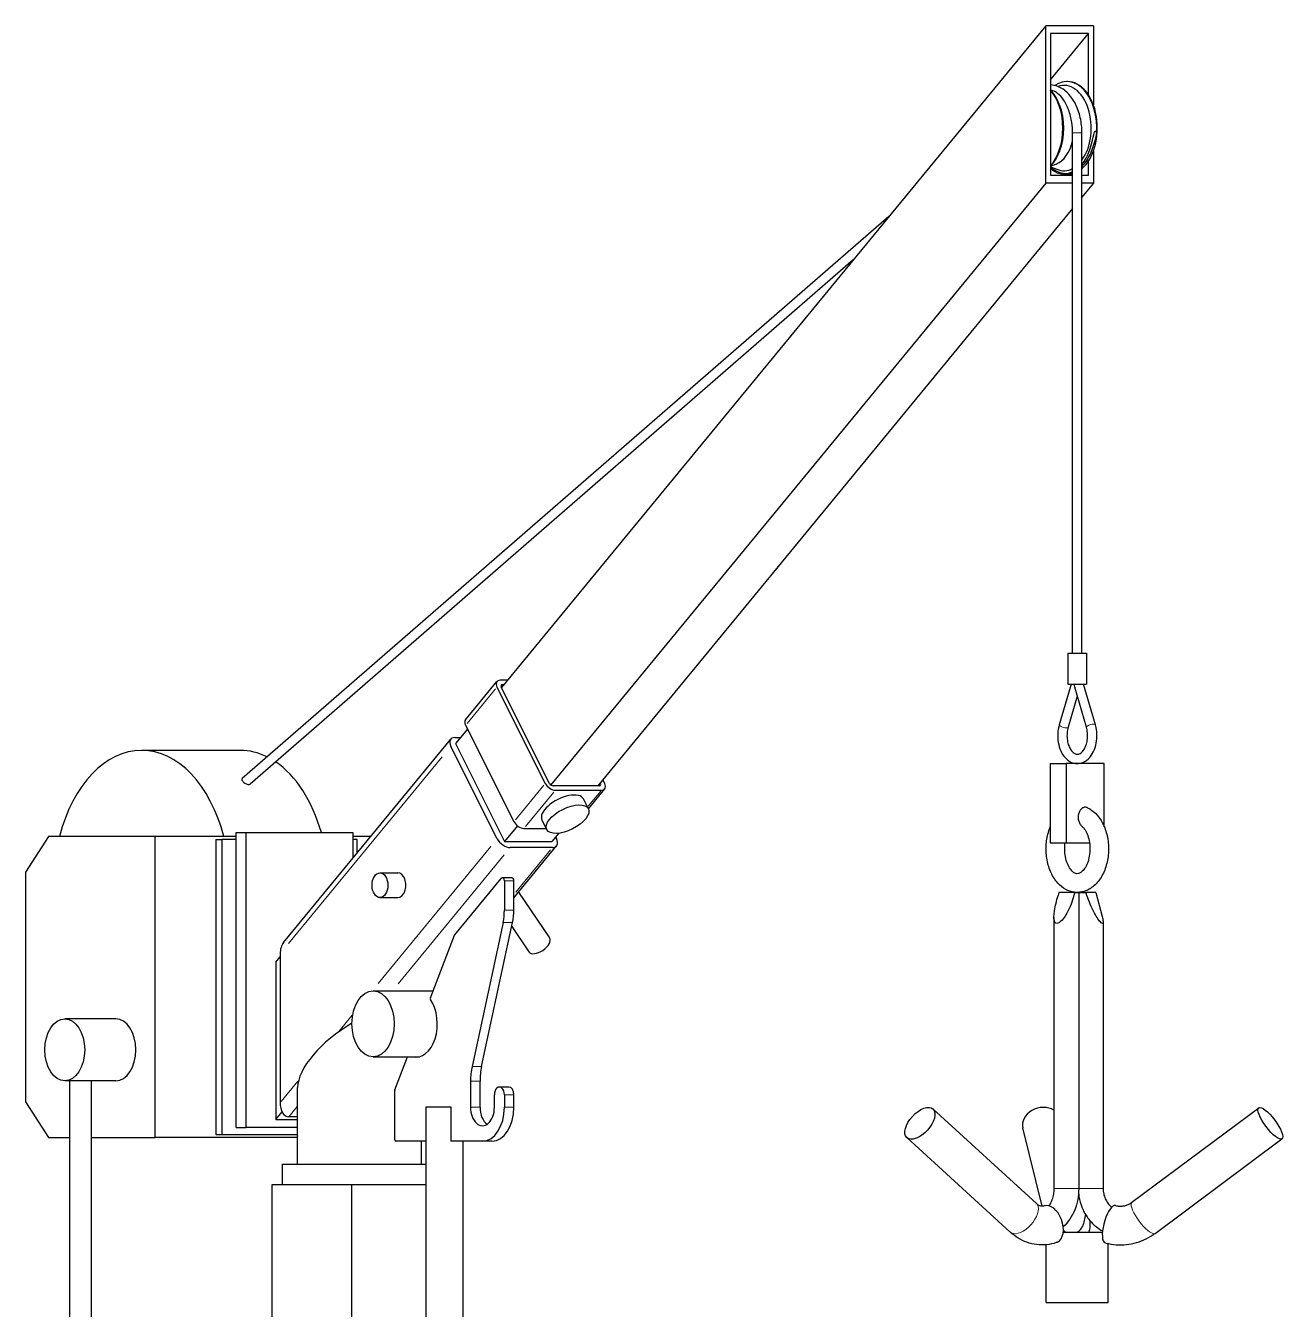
# Model space of a CAD drawing. Header units: millimetres. Extents: x 0 to 89100, y 0 to 63000.
# Drawn here: x 37377 to 38189, y 55187 to 56014 of the extents above; entities that cross this region are included whole.
import ezdxf

# ---------------------------------------------------------------- set-up
doc = ezdxf.new("R2010")
doc.units = ezdxf.units.MM
doc.header["$LTSCALE"] = 150
doc.layers.add('Visible', color=7, linetype='Continuous', lineweight=25)
doc.layers.add('Visible Narrow', color=7, linetype='Continuous', lineweight=18)

msp = doc.modelspace()

# ---------------------------------------------------------------- linework, layer by layer
at = {"layer": 'Visible'}
for p, q in [((38035.21, 56014.01), (37684.15, 55587.3)), ((38065.85, 56014.01), (38035.21, 56014.01)), ((38035.21, 55912.49), (38035.21, 56014.01)), ((38065.85, 56014.01), (38065.85, 55962.88)), ((38038.28, 55979.14), (38062.79, 56008.93)), ((38038.28, 56008.93), (38038.28, 55917.56)), ((38062.79, 56008.93), (38038.28, 56008.93)), ((38062.79, 55969.15), (38062.79, 56008.93)), ((38039.79, 55972.1), (38038.28, 55972.72)), ((38049.11, 55978.01), (38048.72, 55978.01)), ((38044.02, 55962.97), (38043.45, 55964.33)), ((38052.49, 55609.54), (38052.49, 55944.84)), ((38058.49, 55609.54), (38058.49, 55944.84)), ((38044.02, 55933.05), (38043.45, 55931.69)), ((38065.85, 55933.14), (38065.85, 55912.49)), ((38041.94, 55924.81), (38038.28, 55923.3)), ((38038.28, 55923.07), (38042.29, 55921.42)), ((38062.79, 55917.56), (38062.79, 55926.87)), ((38038.28, 55917.56), (38052.49, 55917.56)), ((38049.11, 55918.01), (38047.75, 55918.01)), ((38058.49, 55917.56), (38062.79, 55917.56)), ((38035.21, 55912.49), (37716.03, 55524.53)), ((38052.49, 55912.49), (38035.21, 55912.49)), ((38065.85, 55912.49), (38058.49, 55912.49)), ((38065.85, 55912.49), (38058.49, 55903.54)), ((37933.96, 55890.94), (37516.97, 55528.68)), ((38052.49, 55896.24), (37746.21, 55523.97)), ((37911.03, 55863.07), (37522.07, 55525.16)), ((38049.49, 55609.54), (38061.49, 55609.54)), ((38049.49, 55609.54), (38049.49, 55589.54)), ((38061.49, 55609.54), (38061.49, 55589.54)), ((37660.93, 55566.57), (37681.19, 55591.2)), ((37688.06, 55592.05), (37683.3, 55592.05)), ((37681.22, 55587.64), (37712.41, 55525.55)), ((37715.17, 55525.55), (37683.98, 55587.64)), ((37684.72, 55589.22), (37685.72, 55589.22)), ((38051.49, 55589.54), (38043.84, 55563.39)), ((38049.49, 55589.54), (38061.49, 55589.54)), ((38061.39, 55561.7), (38053.8, 55587.63)), ((38067.15, 55563.39), (38059.49, 55589.54)), ((38055.49, 55581.86), (38049.59, 55561.7)), ((37662.18, 55560.6), (37654.42, 55551.17)), ((37660.96, 55563.01), (37692.15, 55500.92)), ((37543.65, 55423.02), (37651.42, 55554.01)), ((37681.38, 55489.87), (37651.46, 55549.44)), ((37654.13, 55555.11), (37657.67, 55555.11)), ((37654.42, 55551.17), (37686.08, 55488.13)), ((37515.68, 55546.83), (37452.1, 55546.83)), ((38038.09, 55538.32), (38048.38, 55538.32)), ((38038.09, 55538.32), (38038.09, 55487.33)), ((38072.89, 55538.32), (38048.38, 55538.32)), ((38048.38, 55538.32), (38048.38, 55487.33)), ((38072.89, 55497.62), (38072.89, 55538.32)), ((37747.78, 55525.88), (37747.95, 55525.55)), ((37750.71, 55525.55), (37749.5, 55527.96)), ((37747.21, 55523.97), (37717.49, 55523.97)), ((37718.91, 55521.13), (37748.64, 55521.13)), ((37740.23, 55509.21), (37750.74, 55521.99)), ((37740.21, 55509.25), (37737.05, 55515.55)), ((37713.41, 55495.78), (37710.24, 55502.09)), ((37392.09, 55491.33), (37377.31, 55468.33)), ((37460.87, 55491.33), (37392.09, 55491.33)), ((37512.99, 55491.33), (37460.87, 55491.33)), ((37460.87, 55297.33), (37460.87, 55491.33)), ((37512.99, 55493.83), (37519.42, 55493.83)), ((37512.99, 55489.33), (37512.99, 55493.83)), ((37519.42, 55493.83), (37588.36, 55493.83)), ((37519.42, 55303.83), (37519.42, 55493.83)), ((37588.36, 55493.83), (37588.36, 55477.37)), ((37599.85, 55491.33), (37588.36, 55491.33)), ((37694.39, 55498.23), (37686.08, 55488.13)), ((37698.65, 55496.51), (37713.04, 55496.51)), ((37721.05, 55493.39), (37716.73, 55488.13)), ((37719.1, 55491.02), (37719.68, 55489.87)), ((37499.94, 55489.33), (37499.94, 55299.33)), ((37499.94, 55489.33), (37503.8, 55489.33)), ((37508.39, 55489.33), (37503.8, 55489.33)), ((37503.8, 55489.33), (37503.8, 55299.33)), ((37512.99, 55489.33), (37508.39, 55489.33)), ((37512.99, 55303.83), (37512.99, 55489.33)), ((37591.13, 55489.33), (37588.36, 55489.33)), ((37591.13, 55480.73), (37591.13, 55489.33)), ((37686.08, 55488.13), (37716.73, 55488.13)), ((37717.02, 55484.19), (37689.75, 55484.19)), ((37692.17, 55451.79), (37719.73, 55485.29)), ((38038.09, 55487.33), (38048.38, 55487.33)), ((38048.38, 55487.33), (38063.34, 55487.33)), ((37377.31, 55468.33), (37377.31, 55320.33)), ((37605.8, 55467.93), (37617.29, 55467.93)), ((37654.05, 55427.95), (37683.96, 55464.31)), ((37690.88, 55464.73), (37684.75, 55464.73)), ((37686.04, 55462.73), (37686.04, 55443.91)), ((37692.17, 55443.91), (37692.17, 55462.73)), ((37605.8, 55451.93), (37617.29, 55451.93)), ((37695.14, 55455.4), (37715.1, 55425.97)), ((38043.61, 55455.33), (38043.05, 55453.24)), ((38053.89, 55455.33), (38043.61, 55455.33)), ((38053.89, 55455.33), (38056.41, 55455.33)), ((38056.41, 55455.33), (38061.02, 55455.33)), ((38056.41, 55455.33), (38056.41, 55264.33)), ((38067.37, 55455.33), (38061.02, 55455.33)), ((38067.37, 55455.33), (38071.52, 55439.84)), ((37685.2, 55435.96), (37665.18, 55343.12)), ((37671.31, 55343.12), (37691.33, 55435.96)), ((37690.77, 55433.34), (37701.86, 55416.99)), ((38040.41, 55439.19), (38040.41, 55264.33)), ((38072.17, 55436.3), (38072.17, 55264.33)), ((37638.34, 55387.42), (37653.89, 55427.68)), ((37538.57, 55410.35), (37541.39, 55413.79)), ((37538.57, 55410.35), (37538.57, 55308.83)), ((37541.39, 55415.65), (37541.39, 55319.71)), ((37601.38, 55391.75), (37640.02, 55391.75)), ((37435.48, 55373.83), (37402.54, 55373.83)), ((37601.38, 55349.35), (37631.26, 55349.35)), ((37615.42, 55328.07), (37623.64, 55349.35)), ((37407.14, 55333.83), (37402.54, 55333.83)), ((37405.5, 55333.83), (37405.5, 55147.17)), ((37419.5, 55333.83), (37407.14, 55333.83)), ((37419.5, 55333.83), (37419.5, 55147.17)), ((37435.48, 55333.83), (37419.5, 55333.83)), ((37552.68, 55280.02), (37552.68, 55329.55)), ((37615.33, 55295.83), (37615.33, 55327.56)), ((37664.18, 55333.58), (37664.18, 55316.83)), ((37670.31, 55316.83), (37670.31, 55333.58)), ((37688.95, 55329.83), (37682.82, 55329.83)), ((37377.31, 55320.33), (37392.09, 55297.33)), ((37679.61, 55316.83), (37679.61, 55324.83)), ((37686.04, 55324.83), (37686.04, 55316.83)), ((37692.17, 55316.83), (37692.17, 55324.83)), ((37538.57, 55308.83), (37542.68, 55313.84)), ((37552.68, 55310.58), (37546.91, 55310.58)), ((37635.32, 55317.02), (37651.53, 55317.02)), ((37635.32, 55317.02), (37635.32, 55147.17)), ((37651.53, 55317.02), (37651.53, 55294.83)), ((38029.12, 55254.72), (37962.43, 55315.67)), ((38090.71, 55255.51), (38172.52, 55316.47)), ((37512.99, 55303.83), (37519.42, 55303.83)), ((37552.68, 55303.83), (37519.42, 55303.83)), ((37538.57, 55308.83), (37552.68, 55308.83)), ((38032.86, 55253.02), (38020.35, 55303.44)), ((37392.09, 55297.33), (37405.5, 55297.33)), ((37419.5, 55297.33), (37460.87, 55297.33)), ((37552.68, 55297.33), (37460.87, 55297.33)), ((37499.94, 55299.33), (37503.8, 55299.33)), ((37503.8, 55299.33), (37552.68, 55299.33)), ((37635.32, 55294.83), (37615.97, 55294.83)), ((37632.68, 55280.02), (37632.68, 55294.83)), ((37671.9, 55294.83), (37651.53, 55294.83)), ((37659.32, 55294.83), (37659.32, 55147.17)), ((37678.02, 55294.83), (37671.9, 55294.83)), ((38012.26, 55236.26), (37945.57, 55297.22)), ((38105.65, 55235.47), (38187.45, 55296.42)), ((37542.68, 55280.02), (37635.32, 55280.02)), ((37542.68, 55280.02), (37542.68, 55267.02)), ((37536.33, 55147.17), (37536.33, 55267.02)), ((37536.33, 55267.02), (37542.76, 55267.02)), ((37542.76, 55267.02), (37581.32, 55267.02)), ((37581.32, 55267.02), (37587.75, 55267.02)), ((37587.75, 55267.02), (37595.41, 55267.02)), ((37587.75, 55147.17), (37587.75, 55267.02)), ((37595.41, 55267.02), (37635.32, 55267.02)), ((38071.67, 55236.03), (38046.38, 55236.03)), ((38035.49, 55191.03), (38035.49, 55228.15)), ((38075.49, 55191.03), (38075.49, 55228.87)), ((38035.49, 55191.03), (38075.49, 55191.03))]:
    msp.add_line(p, q, dxfattribs=at)
for centre, major_axis, ratio, start_param, end_param in [((38048.72, 55948.01), (0, 30), 0.642788, 4.600114, 6.700558), ((38027.27, 55948.01), (0, 30), 0.642788, 3.748855, 5.675923), ((38026.89, 55948.01), (0, 30), 0.642788, 3.773251, 5.651527), ((38046.81, 55948.01), (0, 27.5), 0.642788, 3.863652, 6.507238), ((38049.11, 55948.01), (0, 30), 0.642788, 3.649877, 6.283185), ((38029.19, 55948.01), (0, 27.5), 0.642788, 4.137219, 5.287559), ((38038, 55948.01), (0, -24), 0.642788, 0.258239, 1.220979), ((38046.81, 55948.01), (0, -27.5), 0.642788, 6.024947, 6.6105), ((38049.11, 55948.01), (0, -30), 0.642788, 0, 0.176448), ((37685.51, 55587.64), (-4.32, 3.56), 0.603651, 5.650187, 7.220983), ((37685.51, 55587.64), (-1.54, 1.27), 0.603651, 5.650187, 7.220983), ((38055.49, 55592.54), (0, 7.24), 0.317306, 1.997875, 2.315583), ((37665.25, 55563.01), (-4.32, 3.56), 0.603651, 0, 0.937798), ((37656.98, 55549.44), (-5.56, 4.57), 0.603651, 5.650187, 7.220983), ((37452.1, 55457.83), (0, 89), 0.642788, 5.098301, 7.468069), ((37515.68, 55457.83), (0, 89), 0.642788, 5.97487, 6.283185), ((37515.68, 55457.83), (0, -89), 0.642788, 1.987222, 2.731109), ((37716.7, 55525.55), (4.32, -3.56), 0.603651, 4.079391, 5.650187), ((37716.7, 55525.55), (-1.54, 1.27), 0.603651, 0.937798, 2.508595), ((37746.42, 55525.55), (1.54, -1.27), 0.603651, 5.650187, 7.220983), ((37746.42, 55525.55), (4.32, -3.56), 0.603651, 5.650187, 7.220983), ((37723.64, 55508.82), (13.4, 6.73), 0.471624, 0, 3.141593), ((37696.44, 55500.92), (4.32, -3.56), 0.603651, 4.079391, 5.650187), ((37686.9, 55489.87), (-5.56, 4.57), 0.603651, 0.937798, 2.508595), ((37714.17, 55489.87), (5.56, -4.57), 0.603651, 5.650187, 7.220983), ((37617.29, 55459.93), (0, -8), 0.642788, 0, 3.141593), ((37684.75, 55462.73), (0, 2), 0.642788, 4.712389, 6.94641), ((37690.88, 55462.73), (0, 2), 0.642788, 4.712389, 6.283185), ((37669.97, 55443.91), (0, -25), 0.642788, 1.247129, 1.570796), ((37676.1, 55443.91), (0, 25), 0.642788, 4.388722, 4.712389), ((37654.44, 55427.16), (0, 1), 0.642788, 0.663225, 1.029744), ((37708.48, 55421.48), (6.62, 4.49), 0.535102, 3.141593, 6.283185), ((37546.91, 55415.65), (0, -9.14), 0.603651, 3.774591, 4.712389), ((37628.96, 55370.55), (0, -21.5), 0.642788, 6.115937, 8.667385), ((37638.89, 55386.9), (0, 1), 0.642788, 1.029744, 2.3842), ((37435.48, 55353.83), (0, 20), 0.642788, 3.141593, 6.283185), ((37592.68, 55349.64), (38.26, 26.2), 0.445358, 1.398332, 2.84561), ((37683.47, 55333.58), (0, -30), 0.642788, 4.388722, 4.712389), ((37689.59, 55333.58), (0, 30), 0.642788, 1.247129, 1.570796), ((37615.97, 55327.56), (0, 1), 0.642788, 1.029744, 1.570796), ((37682.82, 55324.83), (0, 5), 0.642788, 4.712389, 7.853982), ((37688.95, 55324.83), (0, 5), 0.642788, 4.712389, 6.283185), ((37546.91, 55319.71), (0, 9.14), 0.603651, 1.570796, 3.141593), ((38032.48, 55306.45), (-12.13, -3.01), 0.806707, 3.819305, 6.283185), ((37671.9, 55316.83), (0, -12), 0.642788, 4.712389, 7.853982), ((37678.02, 55316.83), (0, 12), 0.642788, 1.570796, 2.733073), ((37671.9, 55316.83), (0, -22), 0.642788, 0, 1.570796), ((37678.02, 55316.83), (0, -22), 0.642788, 0, 1.570796), ((37615.97, 55295.83), (0, -1), 0.642788, 4.712389, 6.283185), ((38038.1, 55241.41), (4.04, -11.83), 0.621872, 0.084089, 3.141593), ((38076.82, 55241.41), (3.35, 12.04), 0.330891, 0, 2.940133), ((38051.55, 55241.41), (10.41, -6.91), 0.952763, 0.147501, 0.819688)]:
    msp.add_ellipse(centre, major_axis=major_axis, ratio=ratio, start_param=start_param, end_param=end_param, dxfattribs=at)
for centre, major_axis, ratio in [((37726.81, 55502.51), (-13.4, -6.73), 0.471624), ((37605.8, 55459.93), (0, -8), 0.642788), ((37601.38, 55370.55), (0, -21.2), 0.642788), ((37402.54, 55353.83), (0, 20), 0.642788), ((37954, 55306.45), (-8.43, -9.23), 0.526541), ((38179.99, 55306.45), (-7.47, 10.02), 0.280166)]:
    msp.add_ellipse(centre, major_axis=major_axis, ratio=ratio, dxfattribs=at)
for points, knots in [([(38058.49, 55944.84), (38058.49, 55948.15), (38058.13, 55951.47), (38056.73, 55957.79), (38055.69, 55960.79), (38052.97, 55966.17), (38051.3, 55968.56), (38047.48, 55972.38), (38045.33, 55973.85), (38041.49, 55975.37), (38039.89, 55975.73), (38038.28, 55975.82)], [1.570796, 1.570796, 1.570796, 1.570796, 1.903191, 1.903191, 2.236254, 2.236254, 2.569474, 2.569474, 2.892997, 2.892997, 3.106967, 3.106967, 3.106967, 3.106967]), ([(38052.01, 55951.03), (38051.67, 55953.21), (38051.16, 55955.98), (38049.27, 55961.65), (38048.07, 55964.13), (38045.49, 55967.87), (38044.21, 55969.25), (38041.87, 55971.06), (38040.86, 55971.65), (38039.81, 55972.09), (38039.8, 55972.09), (38039.79, 55972.1)], [0.549572, 0.549572, 0.549572, 0.549572, 0.991091, 0.991091, 1.406249, 1.406249, 1.734251, 1.734251, 1.961436, 1.961436, 1.963565, 1.963565, 1.963565, 1.963565]), ([(38052.49, 55944.84), (38052.49, 55945.26), (38052.48, 55945.67), (38052.46, 55946.51), (38052.44, 55946.92), (38052.39, 55947.75), (38052.36, 55948.17), (38052.28, 55948.99), (38052.23, 55949.4), (38052.13, 55950.22), (38052.07, 55950.63), (38052.01, 55951.03)], [1.5707963, 1.5707963, 1.5707963, 1.5707963, 1.6188103, 1.6188103, 1.6668242, 1.6668242, 1.7148381, 1.7148381, 1.762852, 1.762852, 1.8108659, 1.8108659, 1.8108659, 1.8108659]), ([(38058.49, 55924.56), (38059.48, 55925.77), (38060.39, 55927.15), (38062.26, 55930.62), (38063.59, 55933.6), (38065.54, 55941), (38065.97, 55943.56), (38066.52, 55945.3), (38066.63, 55945.58), (38066.79, 55945.83), (38066.84, 55945.89), (38066.93, 55945.97), (38066.96, 55946), (38067.03, 55946.02), (38067.06, 55946.03), (38067.13, 55946.02), (38067.16, 55946.02), (38067.22, 55945.99), (38067.26, 55945.96), (38067.36, 55945.88), (38067.41, 55945.8), (38067.6, 55945.51), (38067.71, 55945.21), (38067.81, 55944.9), (38067.85, 55944.78), (38067.88, 55944.65)], [9.898133, 9.898133, 9.898133, 9.898133, 10.479022, 10.479022, 11.228664, 11.228664, 11.764541, 11.764541, 11.900113, 11.900113, 11.945023, 11.945023, 11.971871, 11.971871, 11.99128, 11.99128, 12.01038, 12.01038, 12.037111, 12.037111, 12.090592, 12.090592, 12.255197, 12.255197, 12.34602, 12.34602, 12.34602, 12.34602]), ([(38067.88, 55944.65), (38067.36, 55942.21), (38066.65, 55938.9), (38064.18, 55931.97), (38062.71, 55928.95), (38060.18, 55925.25), (38059.36, 55924.21), (38058.49, 55923.28)], [-4.433452, -4.433452, -4.433452, -4.433452, -3.984639, -3.984639, -3.566596, -3.566596, -3.379701, -3.379701, -3.379701, -3.379701]), ([(38052.49, 55918.97), (38050.93, 55918.33), (38049.33, 55918.01), (38045.51, 55918.02), (38043.31, 55918.63), (38040.2, 55920.37), (38039.22, 55921.07), (38038.28, 55921.88)], [-2.9819333, -2.9819333, -2.9819333, -2.9819333, -2.6901081, -2.6901081, -2.293636, -2.293636, -2.1039043, -2.1039043, -2.1039043, -2.1039043]), ([(38038.41, 55923.02), (38039.88, 55921.61), (38041.47, 55920.53), (38045.34, 55918.85), (38047.62, 55918.57), (38050.75, 55919.13), (38051.63, 55919.4), (38052.49, 55919.78)], [6.680413, 6.680413, 6.680413, 6.680413, 7.430648, 7.430648, 8.445669, 8.445669, 8.856464, 8.856464, 8.856464, 8.856464]), ([(38043.84, 55563.39), (38043.31, 55561.59), (38042.99, 55559.67), (38042.78, 55555.81), (38042.89, 55553.87), (38043.53, 55550.1), (38044.07, 55548.29), (38045.53, 55544.96), (38046.47, 55543.45), (38048.69, 55540.96), (38049.96, 55539.95), (38052.63, 55538.69), (38053.98, 55538.35), (38056.61, 55538.31), (38057.87, 55538.56), (38060.29, 55539.54), (38061.43, 55540.29), (38063.6, 55542.29), (38064.58, 55543.58), (38066.25, 55546.57), (38066.91, 55548.3), (38067.84, 55551.95), (38068.09, 55553.88), (38068.16, 55557.74), (38067.99, 55559.68), (38067.48, 55562.17), (38067.32, 55562.78), (38067.15, 55563.39)], [4.28531, 4.28531, 4.28531, 4.28531, 4.629004, 4.629004, 4.971386, 4.971386, 5.31436, 5.31436, 5.657773, 5.657773, 5.98665, 5.98665, 6.273595, 6.273595, 6.537427, 6.537427, 6.818839, 6.818839, 7.13839, 7.13839, 7.479925, 7.479925, 7.823424, 7.823424, 8.16574, 8.16574, 8.28106, 8.28106, 8.28106, 8.28106]), ([(38049.59, 55561.7), (38049.27, 55560.58), (38049.04, 55559.36), (38048.81, 55556.84), (38048.82, 55555.55), (38049.08, 55553.03), (38049.33, 55551.81), (38050.02, 55549.59), (38050.46, 55548.58), (38051.46, 55546.89), (38052.01, 55546.2), (38053.14, 55545.13), (38053.71, 55544.78), (38054.93, 55544.31), (38055.54, 55544.26), (38056.59, 55544.5), (38056.99, 55544.65), (38058.04, 55545.28), (38058.7, 55545.87), (38059.86, 55547.39), (38060.36, 55548.26), (38061.21, 55550.26), (38061.55, 55551.38), (38062.01, 55553.78), (38062.13, 55555.05), (38062.13, 55557.61), (38062.01, 55558.89), (38061.67, 55560.65), (38061.54, 55561.18), (38061.39, 55561.7)], [4.28531, 4.28531, 4.28531, 4.28531, 4.57585, 4.57585, 4.86933, 4.86933, 5.162692, 5.162692, 5.452913, 5.452913, 5.74024, 5.74024, 6.039233, 6.039233, 6.424852, 6.424852, 6.650737, 6.650737, 6.983819, 6.983819, 7.272859, 7.272859, 7.561318, 7.561318, 7.853523, 7.853523, 8.147371, 8.147371, 8.28106, 8.28106, 8.28106, 8.28106]), ([(38056.03, 55538.32), (38055.95, 55538.32), (38055.88, 55538.32), (38055.74, 55538.33), (38055.67, 55538.33), (38055.53, 55538.33), (38055.45, 55538.33), (38055.31, 55538.33), (38055.24, 55538.33), (38055.1, 55538.32), (38055.03, 55538.32), (38054.96, 55538.32)], [4.67524745, 4.67524745, 4.67524745, 4.67524745, 4.69010406, 4.69010406, 4.70496067, 4.70496067, 4.71981729, 4.71981729, 4.7346739, 4.7346739, 4.74953051, 4.74953051, 4.74953051, 4.74953051]), ([(37516.97, 55528.68), (37516.88, 55528.6), (37516.81, 55528.5), (37516.71, 55528.21), (37516.72, 55527.98), (37516.88, 55527.48), (37517.05, 55527.2), (37517.45, 55526.69), (37517.73, 55526.41), (37518.36, 55525.9), (37518.72, 55525.66), (37519.41, 55525.29), (37519.78, 55525.14), (37520.5, 55524.93), (37520.84, 55524.88), (37521.13, 55524.88)], [1.0916713, 1.0916713, 1.0916713, 1.0916713, 1.1646065, 1.1646065, 1.2874976, 1.2874976, 1.4103887, 1.4103887, 1.531891, 1.531891, 1.6533934, 1.6533934, 1.7659217, 1.7659217, 1.8784501, 1.8784501, 1.8784501, 1.8784501]), ([(37521.13, 55524.88), (37521.41, 55524.88), (37521.68, 55524.93), (37521.95, 55525.07), (37522.02, 55525.11), (37522.07, 55525.16)], [0, 0, 0, 0, 0.1125283, 0.1125283, 0.1519209, 0.1519209, 0.1519209, 0.1519209]), ([(38062.13, 55509.82), (38064.08, 55508.9), (38065.85, 55507.61), (38069.16, 55504.3), (38070.65, 55502.19), (38073.14, 55497.35), (38074.11, 55494.59), (38075.37, 55488.81), (38075.67, 55485.78), (38075.58, 55479.74), (38075.2, 55476.74), (38073.76, 55471.01), (38072.71, 55468.28), (38069.94, 55463.39), (38068.23, 55461.22), (38064.33, 55457.9), (38062.19, 55456.67), (38057.89, 55455.38), (38055.78, 55455.19), (38051.75, 55455.67), (38049.83, 55456.29), (38046.14, 55458.26), (38044.41, 55459.66), (38041.18, 55463.21), (38039.75, 55465.43), (38037.41, 55470.44), (38036.53, 55473.26), (38035.45, 55479.12), (38035.25, 55482.16), (38035.53, 55488.19), (38036.01, 55491.16), (38037.18, 55495.23), (38037.6, 55496.45), (38038.09, 55497.62)], [3.434872, 3.434872, 3.434872, 3.434872, 3.712986, 3.712986, 4.035553, 4.035553, 4.38402, 4.38402, 4.734699, 4.734699, 5.084271, 5.084271, 5.43514, 5.43514, 5.78198, 5.78198, 6.094153, 6.094153, 6.358326, 6.358326, 6.613324, 6.613324, 6.897228, 6.897228, 7.225353, 7.225353, 7.575015, 7.575015, 7.92545, 7.92545, 8.275082, 8.275082, 8.429717, 8.429717, 8.429717, 8.429717]), ([(38060.63, 55510.16), (38060.35, 55510.16), (38060.05, 55510.13), (38059.45, 55509.97), (38059.16, 55509.85), (38058.64, 55509.56), (38058.37, 55509.36), (38057.85, 55508.9), (38057.62, 55508.64), (38057.21, 55508.1), (38057.01, 55507.77), (38056.66, 55507.06), (38056.51, 55506.68), (38056.29, 55505.95), (38056.19, 55505.53), (38056.07, 55504.67), (38056.04, 55504.23), (38056.04, 55503.41), (38056.07, 55502.96), (38056.19, 55502.08), (38056.29, 55501.65), (38056.52, 55500.89), (38056.67, 55500.49), (38057.03, 55499.74), (38057.24, 55499.39), (38057.65, 55498.81), (38057.89, 55498.53), (38058.22, 55498.21), (38058.29, 55498.15), (38058.36, 55498.08)], [0, 0, 0, 0, 0.109289, 0.109289, 0.218577, 0.218577, 0.330285, 0.330285, 0.441992, 0.441992, 0.557546, 0.557546, 0.6731, 0.6731, 0.793931, 0.793931, 0.914763, 0.914763, 1.038025, 1.038025, 1.161287, 1.161287, 1.282966, 1.282966, 1.404644, 1.404644, 1.519664, 1.519664, 1.551432, 1.551432, 1.551432, 1.551432]), ([(38062.13, 55509.82), (38061.93, 55509.91), (38061.73, 55509.99), (38061.22, 55510.13), (38060.91, 55510.16), (38060.63, 55510.16)], [3.5100652, 3.5100652, 3.5100652, 3.5100652, 3.5877279, 3.5877279, 3.6970165, 3.6970165, 3.6970165, 3.6970165]), ([(38058.36, 55498.08), (38059.04, 55497.51), (38059.78, 55496.68), (38061.1, 55494.62), (38061.69, 55493.41), (38062.68, 55490.67), (38063.07, 55489.14), (38063.57, 55485.89), (38063.67, 55484.17), (38063.57, 55480.76), (38063.36, 55479.07), (38062.66, 55475.91), (38062.18, 55474.45), (38061.04, 55471.93), (38060.39, 55470.86), (38059.06, 55469.17), (38058.39, 55468.55), (38057.09, 55467.66), (38056.5, 55467.45), (38055.47, 55467.29), (38055.01, 55467.32), (38054.05, 55467.63), (38053.59, 55467.85), (38052.4, 55468.7), (38051.63, 55469.45), (38050.25, 55471.4), (38049.62, 55472.53), (38048.56, 55475.15), (38048.13, 55476.63), (38047.52, 55479.8), (38047.36, 55481.5), (38047.34, 55484.59), (38047.44, 55485.98), (38047.64, 55487.33)], [3.638459, 3.638459, 3.638459, 3.638459, 3.929242, 3.929242, 4.201525, 4.201525, 4.478025, 4.478025, 4.759729, 4.759729, 5.042949, 5.042949, 5.323156, 5.323156, 5.597512, 5.597512, 5.871287, 5.871287, 6.182127, 6.182127, 6.488467, 6.488467, 6.711619, 6.711619, 7.017604, 7.017604, 7.29027, 7.29027, 7.565608, 7.565608, 7.846526, 7.846526, 8.076982, 8.076982, 8.076982, 8.076982]), ([(38053.89, 55455.33), (38053.84, 55455.15), (38053.8, 55454.96), (38052.73, 55450.87), (38051.37, 55447.03), (38049.07, 55442.45), (38048.36, 55441.17), (38046.77, 55438.77), (38045.89, 55437.66), (38044.55, 55436.4), (38044.08, 55436.02), (38043.14, 55435.48), (38042.68, 55435.33), (38041.89, 55435.33), (38041.55, 55435.48), (38041.01, 55436.02), (38040.83, 55436.4), (38040.43, 55437.66), (38040.38, 55438.77), (38040.49, 55441.17), (38040.65, 55442.45), (38041.34, 55446.59), (38042.15, 55449.87), (38043.05, 55453.24)], [1.088829, 1.088829, 1.088829, 1.088829, 1.142255, 1.142255, 2.284509, 2.284509, 2.684932, 2.684932, 3.085354, 3.085354, 3.268349, 3.268349, 3.451344, 3.451344, 3.634339, 3.634339, 3.817333, 3.817333, 4.217756, 4.217756, 4.618178, 4.618178, 5.610428, 5.610428, 5.610428, 5.610428]), ([(38071.52, 55439.84), (38071.83, 55438.69), (38072.07, 55437.62), (38072.18, 55436.4), (38072.18, 55436.02), (38072.04, 55435.48), (38071.9, 55435.33), (38071.48, 55435.33), (38071.19, 55435.48), (38070.55, 55436.02), (38070.2, 55436.4), (38069.16, 55437.66), (38068.41, 55438.77), (38066.97, 55441.17), (38066.28, 55442.45), (38064, 55447.03), (38062.46, 55450.87), (38061.14, 55454.96), (38061.08, 55455.15), (38061.02, 55455.33)], [2.699852, 2.699852, 2.699852, 2.699852, 3.085354, 3.085354, 3.268349, 3.268349, 3.451344, 3.451344, 3.634339, 3.634339, 3.817333, 3.817333, 4.217756, 4.217756, 4.618178, 4.618178, 5.760433, 5.760433, 5.813859, 5.813859, 5.813859, 5.813859]), ([(38040.41, 55264.33), (38040.41, 55263.1), (38040.31, 55261.87), (38039.91, 55259.5), (38039.61, 55258.36), (38038.85, 55256.23), (38038.38, 55255.25), (38037.65, 55254), (38037.42, 55253.64), (38037.18, 55253.3)], [3.1415927, 3.1415927, 3.1415927, 3.1415927, 3.3600768, 3.3600768, 3.5785609, 3.5785609, 3.797045, 3.797045, 3.8912067, 3.8912067, 3.8912067, 3.8912067]), ([(38056.41, 55264.33), (38056.41, 55261.99), (38056.2, 55259.66), (38055.34, 55255.09), (38054.7, 55252.85), (38052.99, 55248.58), (38051.92, 55246.54), (38049.42, 55242.84), (38048, 55241.16), (38046.4, 55239.68)], [3.1415927, 3.1415927, 3.1415927, 3.1415927, 3.3821711, 3.3821711, 3.6227496, 3.6227496, 3.863328, 3.863328, 4.0965298, 4.0965298, 4.0965298, 4.0965298]), ([(38056.3, 55261.42), (38056.43, 55260.04), (38056.64, 55258.68), (38057.44, 55255.03), (38058.2, 55252.8), (38060.19, 55248.55), (38061.43, 55246.54), (38064.31, 55242.85), (38065.96, 55241.18), (38069.03, 55238.71), (38070.36, 55237.81), (38071.76, 55237.03)], [4.8080354, 4.8080354, 4.8080354, 4.8080354, 4.9436884, 4.9436884, 5.1749879, 5.1749879, 5.4062873, 5.4062873, 5.6375868, 5.6375868, 5.796794, 5.796794, 5.796794, 5.796794]), ([(38072.17, 55264.33), (38072.17, 55263.21), (38072.29, 55262.09), (38072.74, 55259.91), (38073.08, 55258.85), (38073.95, 55256.85), (38074.48, 55255.9), (38075.72, 55254.18), (38076.42, 55253.4), (38077.33, 55252.58), (38077.49, 55252.44), (38077.65, 55252.31)], [4.712389, 4.712389, 4.712389, 4.712389, 4.9296, 4.9296, 5.146811, 5.146811, 5.364022, 5.364022, 5.581233, 5.581233, 5.6250759, 5.6250759, 5.6250759, 5.6250759]), ([(38034.06, 55253.24), (38033.74, 55253.13), (38033.45, 55253.07), (38032.89, 55253.01), (38032.62, 55253.01), (38032.06, 55253.08), (38031.76, 55253.14), (38031.11, 55253.37), (38030.75, 55253.54), (38029.97, 55254.01), (38029.55, 55254.32), (38029.12, 55254.72)], [4.4565876, 4.4565876, 4.4565876, 4.4565876, 4.6299209, 4.6299209, 4.8032542, 4.8032542, 4.9765876, 4.9765876, 5.1499209, 5.1499209, 5.3232542, 5.3232542, 5.3232542, 5.3232542]), ([(38080.17, 55253.45), (38080.88, 55253.26), (38081.6, 55253.13), (38083.05, 55253), (38083.77, 55253), (38085.22, 55253.14), (38085.94, 55253.28), (38087.36, 55253.69), (38088.06, 55253.96), (38089.42, 55254.64), (38090.08, 55255.04), (38090.71, 55255.51)], [6.0273839, 6.0273839, 6.0273839, 6.0273839, 6.2007172, 6.2007172, 6.3740505, 6.3740505, 6.5473839, 6.5473839, 6.7207172, 6.7207172, 6.8940505, 6.8940505, 6.8940505, 6.8940505]), ([(38060.77, 55247.73), (38060.55, 55246.33), (38060.3, 55245.01), (38059.67, 55242.42), (38059.3, 55241.17), (38058.75, 55239.88)], [5.443887, 5.443887, 5.443887, 5.443887, 5.660128, 5.660128, 5.8970628, 5.8970628, 5.8970628, 5.8970628]), ([(38041.92, 55229.51), (38039.9, 55228.84), (38037.8, 55228.38), (38033.53, 55227.95), (38031.37, 55227.97), (38027.12, 55228.5), (38025.03, 55229), (38021.02, 55230.43), (38019.1, 55231.36), (38015.49, 55233.57), (38013.81, 55234.85), (38012.26, 55236.26)], [4.4627417, 4.4627417, 4.4627417, 4.4627417, 4.6348442, 4.6348442, 4.8069467, 4.8069467, 4.9790492, 4.9790492, 5.1511517, 5.1511517, 5.3232542, 5.3232542, 5.3232542, 5.3232542]), ([(38046.49, 55237.37), (38046.76, 55237.14), (38047.07, 55236.91), (38047.8, 55236.44), (38048.24, 55236.21), (38048.67, 55236.03)], [4.2198925, 4.2198925, 4.2198925, 4.2198925, 4.3241514, 4.3241514, 4.4602867, 4.4602867, 4.4602867, 4.4602867]), ([(38054.92, 55236.03), (38055.32, 55236.21), (38055.74, 55236.43), (38056.56, 55236.99), (38056.95, 55237.33), (38057.61, 55238), (38057.93, 55238.41), (38058.42, 55239.18), (38058.6, 55239.53), (38058.75, 55239.88)], [5.0772884, 5.0772884, 5.0772884, 5.0772884, 5.2124666, 5.2124666, 5.3606742, 5.3606742, 5.5096423, 5.5096423, 5.6240603, 5.6240603, 5.6240603, 5.6240603]), ([(38073.88, 55229.26), (38076.04, 55228.68), (38078.25, 55228.31), (38082.7, 55227.96), (38084.94, 55227.98), (38089.39, 55228.45), (38091.59, 55228.88), (38095.87, 55230.13), (38097.96, 55230.96), (38101.95, 55232.95), (38103.86, 55234.13), (38105.65, 55235.47)], [6.0382816, 6.0382816, 6.0382816, 6.0382816, 6.2094354, 6.2094354, 6.3805892, 6.3805892, 6.551743, 6.551743, 6.7228968, 6.7228968, 6.8940505, 6.8940505, 6.8940505, 6.8940505]), ([(38042.74, 55229.83), (38042.67, 55229.8), (38042.59, 55229.77), (38042.31, 55229.65), (38042.12, 55229.57), (38041.92, 55229.51)], [8.1377852, 8.1377852, 8.1377852, 8.1377852, 8.1697183, 8.1697183, 8.2518042, 8.2518042, 8.2518042, 8.2518042]), ([(38073.88, 55229.26), (38073.55, 55229.35), (38073.17, 55229.54), (38072.75, 55229.83), (38072.74, 55229.83), (38072.74, 55229.83)], [8.621085, 8.621085, 8.621085, 8.621085, 8.8795098, 8.8795098, 8.883432, 8.883432, 8.883432, 8.883432])]:
    msp.add_open_spline(points, degree=3, knots=knots, dxfattribs=at)
at = {"layer": 'Visible Narrow'}
for p, q in [((38058.45, 55944.84), (38052.53, 55944.84)), ((37661.98, 55564.25), (37680.21, 55586.41)), ((37683.86, 55588.17), (37684.68, 55589.16)), ((37546.9, 55422.34), (37645.96, 55542.75)), ((37693.16, 55502.15), (37711.39, 55524.31)), ((37746.72, 55524.05), (37747.89, 55525.47)), ((37699.67, 55497.74), (37717.9, 55519.9)), ((37740.15, 55510.81), (37748.19, 55520.59)), ((37604.67, 55396.63), (37677.35, 55484.96)), ((37693.41, 55455.49), (37715.78, 55482.68)), ((37617.5, 55396.37), (37685.94, 55479.57)), ((37691.86, 55462.73), (37686.34, 55462.73)), ((37691.86, 55443.91), (37686.34, 55443.91)), ((37685.51, 55435.96), (37691.02, 55435.96)), ((37579.16, 55365.62), (37587.87, 55376.21)), ((37671.01, 55343.12), (37665.49, 55343.12)), ((37541.99, 55320.44), (37552.75, 55333.52)), ((37670, 55333.58), (37664.49, 55333.58)), ((37547.2, 55310.93), (37552.39, 55317.24)), ((37691.86, 55324.83), (37686.34, 55324.83)), ((37670, 55316.83), (37664.49, 55316.83)), ((37691.86, 55316.83), (37686.34, 55316.83)), ((38040.51, 55264.33), (38056.32, 55264.33)), ((38056.78, 55264.33), (38072.09, 55264.33))]:
    msp.add_line(p, q, dxfattribs=at)
for centre, major_axis, ratio, start_param, end_param in [((38046.71, 55562.54), (-2.88, 0.84), 0.317306, 0.15708, 2.984513), ((38064.27, 55562.54), (2.88, 0.84), 0.317306, 0.15708, 2.984513), ((38020.69, 55245.49), (8.43, 9.23), 0.526541, 3.298672, 6.126106), ((38098.18, 55245.49), (7.47, -10.02), 0.280166, 3.298672, 6.126106)]:
    msp.add_ellipse(centre, major_axis=major_axis, ratio=ratio, start_param=start_param, end_param=end_param, dxfattribs=at)

doc.saveas('drawing.dxf')
